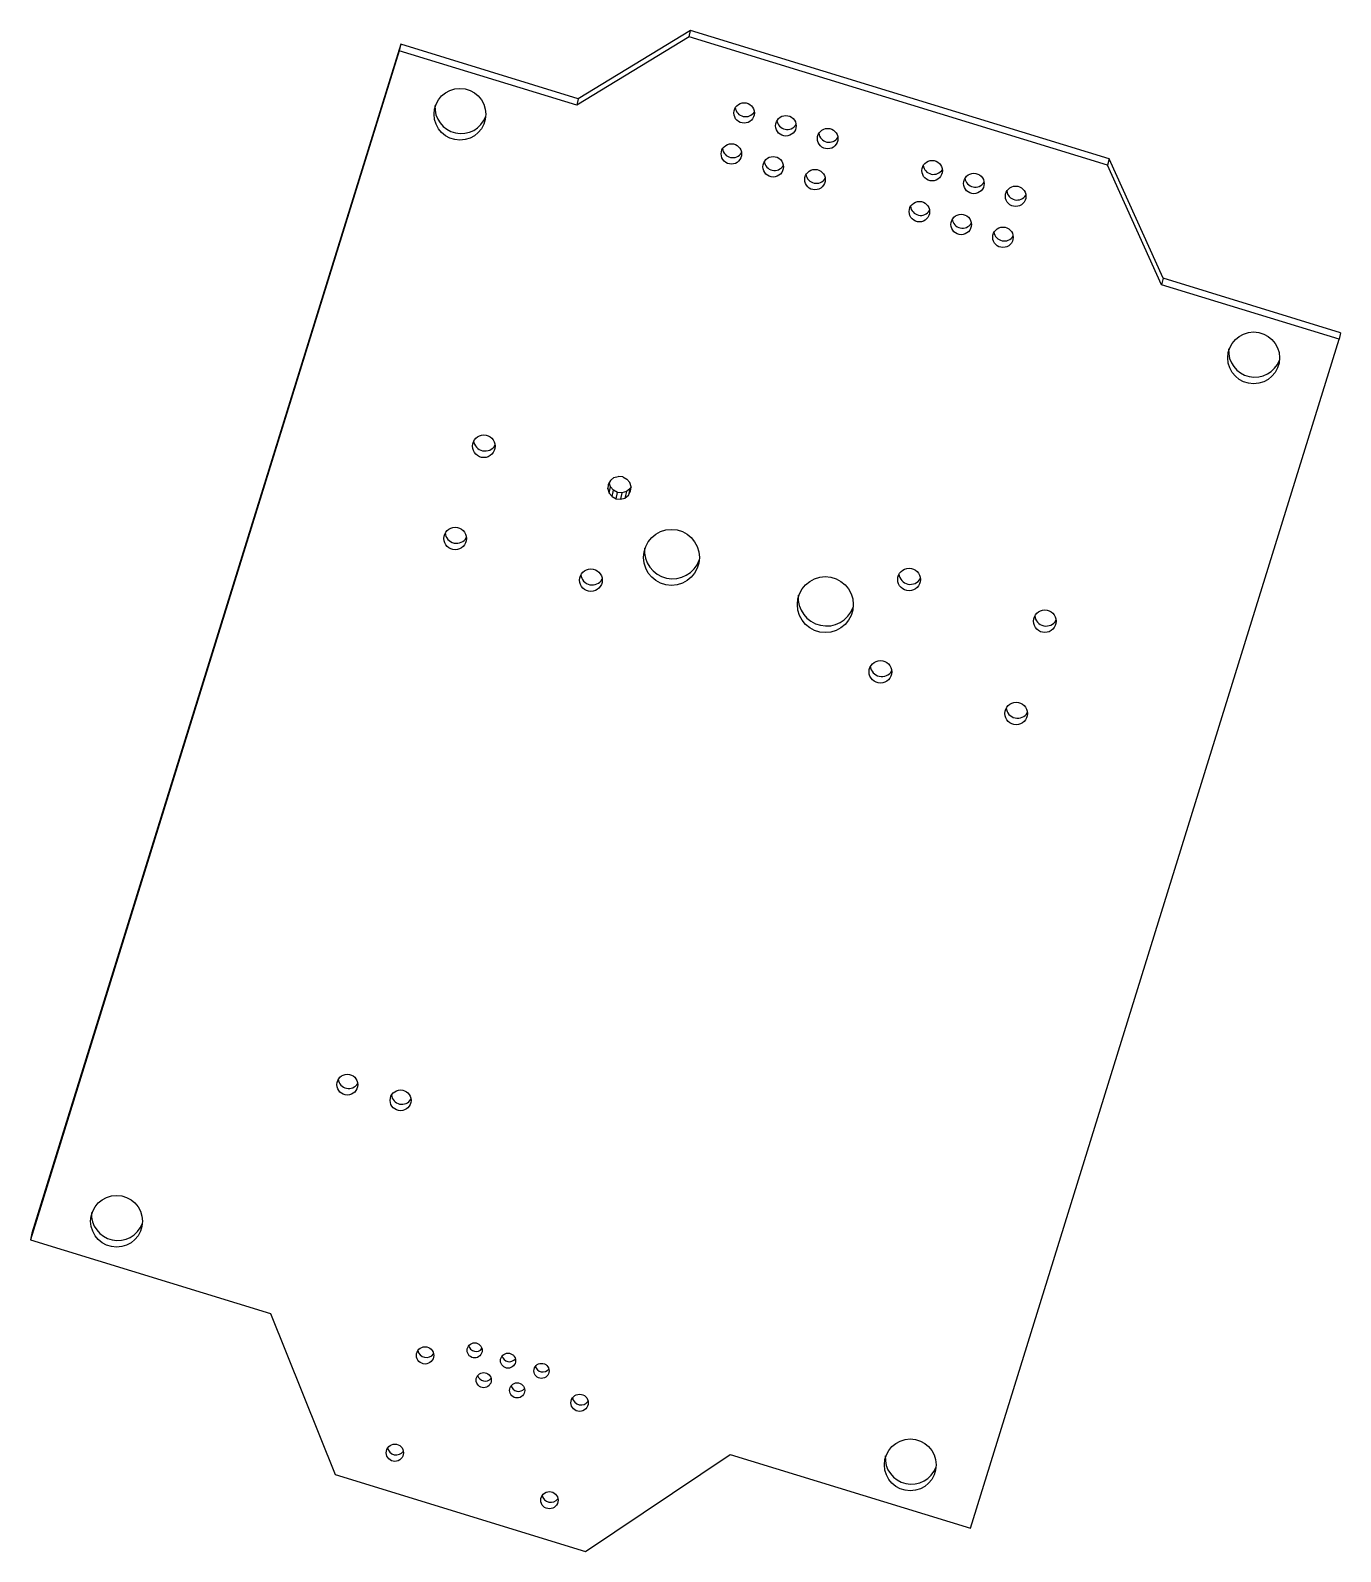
# Paper-space layout '_Dimetric' of a CAD drawing. Header units: millimetres. Extents: x 171.6 to 231.5, y 13.5 to 83.1.
import ezdxf

# ---------------------------------------------------------------- set-up
doc = ezdxf.new("R2010")
doc.units = ezdxf.units.MM

psp = doc.layouts.new('_Dimetric')

# ---------------------------------------------------------------- linework, layer by layer
at = {"color": 7, "linetype": 'Continuous', "lineweight": 25}
for p, q in [((201.796, 83.097), (196.658, 79.97)), ((201.732, 82.803), (201.796, 83.097)), ((220.949, 77.218), (201.796, 83.097)), ((188.468, 82.169), (171.589, 27.758)), ((188.533, 82.463), (171.654, 28.052)), ((188.533, 82.463), (188.468, 82.169)), ((196.593, 79.675), (188.468, 82.169)), ((196.658, 79.97), (188.533, 82.463)), ((201.732, 82.803), (196.593, 79.675)), ((220.884, 76.924), (201.732, 82.803)), ((196.658, 79.97), (196.593, 79.675)), ((220.949, 77.218), (220.884, 76.924)), ((223.357, 71.46), (220.884, 76.924)), ((223.422, 71.755), (220.949, 77.218)), ((223.422, 71.755), (223.357, 71.46)), ((231.547, 69.261), (223.422, 71.755)), ((231.482, 68.966), (223.357, 71.46)), ((214.603, 14.555), (231.482, 68.966)), ((231.547, 69.261), (231.482, 68.966)), ((198.293, 62.631), (198.493, 62.689)), ((198.7, 62.667), (198.493, 62.689)), ((198.7, 62.667), (198.884, 62.569)), ((198.012, 62.118), (198.073, 62.397)), ((198.032, 62.323), (198.012, 62.118)), ((198.012, 62.118), (198.072, 61.921)), ((198.131, 62.502), (198.032, 62.323)), ((198.072, 61.921), (198.137, 62.215)), ((198.137, 62.215), (198.079, 62.407)), ((198.293, 62.631), (198.131, 62.502)), ((198.269, 62.056), (198.137, 62.215)), ((198.205, 61.761), (198.269, 62.056)), ((198.453, 61.957), (198.269, 62.056)), ((198.389, 61.663), (198.453, 61.957)), ((198.66, 61.936), (198.453, 61.957)), ((198.861, 61.993), (198.66, 61.936)), ((198.861, 61.993), (198.796, 61.699)), ((199.022, 62.123), (198.861, 61.993)), ((199.016, 62.409), (198.884, 62.569)), ((199.022, 62.123), (198.957, 61.828)), ((198.957, 61.828), (199.056, 62.008)), ((199.076, 62.212), (199.016, 62.409)), ((199.074, 62.218), (199.022, 62.123)), ((199.056, 62.008), (199.076, 62.212)), ((198.072, 61.921), (198.205, 61.761)), ((198.205, 61.761), (198.389, 61.663)), ((198.389, 61.663), (198.596, 61.641)), ((198.66, 61.936), (198.596, 61.641)), ((198.596, 61.641), (198.796, 61.699)), ((198.796, 61.699), (198.957, 61.828)), ((171.654, 28.052), (171.589, 27.758)), ((171.589, 27.758), (182.582, 24.384)), ((182.582, 24.384), (185.528, 17.007)), ((196.998, 13.486), (203.611, 17.929)), ((203.611, 17.929), (214.603, 14.555)), ((185.528, 17.007), (196.998, 13.486))]:
    psp.add_line(p, q, dxfattribs=at)
for centre, radius in [((191.246, 79.261), 1.185), ((204.251, 79.321), 0.469), ((206.163, 78.734), 0.469), ((208.075, 78.147), 0.469), ((203.669, 77.445), 0.469), ((205.581, 76.858), 0.469), ((207.493, 76.271), 0.469), ((212.854, 76.68), 0.469), ((214.766, 76.094), 0.469), ((216.678, 75.507), 0.469), ((212.272, 74.804), 0.469), ((214.184, 74.217), 0.469), ((216.096, 73.631), 0.469), ((227.569, 68.112), 1.185), ((192.337, 64.069), 0.519), ((191.027, 59.848), 0.519), ((200.926, 58.982), 1.28), ((211.799, 57.968), 0.519), ((197.24, 57.941), 0.519), ((207.966, 56.821), 1.28), ((218.012, 56.061), 0.519), ((210.489, 53.746), 0.519), ((216.702, 51.839), 0.519), ((186.093, 34.854), 0.477), ((188.529, 34.135), 0.477), ((175.531, 28.603), 1.185), ((191.918, 22.693), 0.346), ((189.649, 22.465), 0.395), ((193.447, 22.224), 0.346), ((192.333, 21.333), 0.346), ((194.976, 21.754), 0.346), ((193.863, 20.863), 0.346), ((196.722, 20.294), 0.395), ((188.267, 18.009), 0.395), ((211.854, 17.454), 1.185), ((195.34, 15.838), 0.395)]:
    psp.add_circle(centre, radius, dxfattribs=at)
for centre, radius, start, end in [((191.301, 79.58), 1.202, 175.75724, 339.4604), ((204.313, 79.627), 0.477, 187.24599, 327.97165), ((206.225, 79.04), 0.477, 187.24599, 327.97165), ((208.137, 78.454), 0.477, 187.24599, 327.97165), ((203.731, 77.751), 0.477, 187.24599, 327.97165), ((205.643, 77.164), 0.477, 187.24599, 327.97165), ((212.916, 76.987), 0.477, 187.24599, 327.97165), ((207.555, 76.577), 0.477, 187.24599, 327.97165), ((214.828, 76.4), 0.477, 187.24599, 327.97165), ((216.739, 75.813), 0.477, 187.24599, 327.97165), ((212.334, 75.11), 0.477, 187.24599, 327.97165), ((214.246, 74.524), 0.477, 187.24599, 327.97165), ((216.157, 73.937), 0.477, 187.24599, 327.97165), ((227.623, 68.431), 1.202, 175.75724, 339.4604), ((192.398, 64.377), 0.527, 185.40104, 329.8166), ((191.089, 60.155), 0.527, 185.40104, 329.8166), ((200.98, 59.302), 1.298, 175.2375, 339.98014), ((197.302, 58.248), 0.527, 185.40104, 329.8166), ((211.86, 58.275), 0.527, 185.40104, 329.8166), ((208.021, 57.141), 1.298, 175.2375, 339.98014), ((218.073, 56.368), 0.527, 185.40104, 329.8166), ((210.55, 54.054), 0.527, 185.40104, 329.8166), ((216.764, 52.147), 0.527, 185.40104, 329.8166), ((186.155, 35.16), 0.485, 186.93964, 328.278), ((188.591, 34.441), 0.485, 186.93964, 328.278), ((175.586, 28.921), 1.202, 175.75724, 339.4604), ((189.711, 22.77), 0.402, 190.93873, 324.27891), ((191.98, 22.997), 0.352, 194.36438, 320.85326), ((193.51, 22.528), 0.352, 194.36438, 320.85326), ((195.039, 22.058), 0.352, 194.36438, 320.85326), ((192.396, 21.637), 0.352, 194.36438, 320.85326), ((193.925, 21.167), 0.352, 194.36438, 320.85326), ((196.785, 20.598), 0.402, 190.93873, 324.27891), ((188.329, 18.313), 0.402, 190.93873, 324.27891), ((211.909, 17.772), 1.202, 175.75724, 339.4604), ((195.402, 16.142), 0.402, 190.93873, 324.27891)]:
    psp.add_arc(centre, radius, start, end, dxfattribs=at)

doc.saveas('drawing.dxf')
